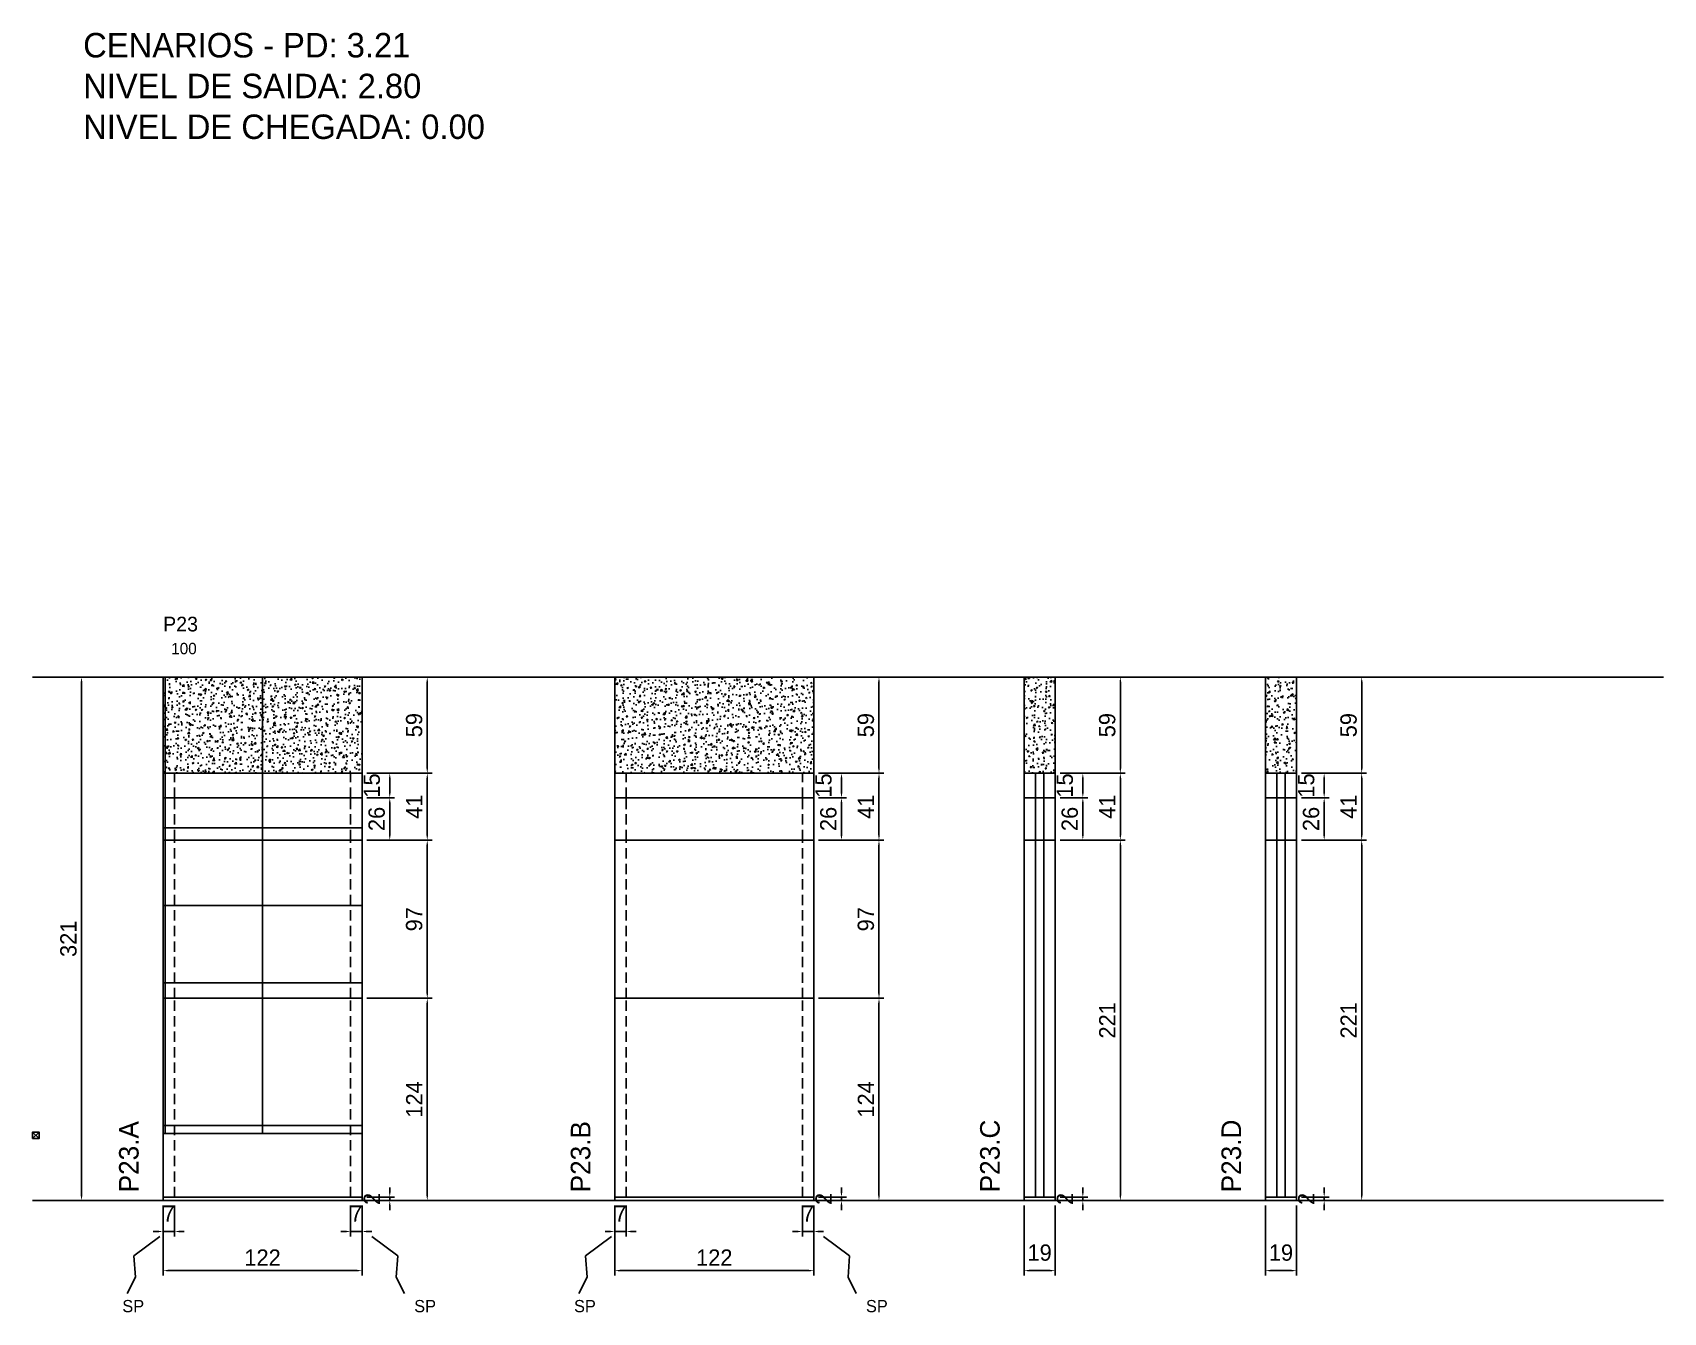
# Model space of a CAD drawing. Header units: centimetres. Extents: x -8500 to 4337, y -490 to 295.
# Drawn here: x -7000 to -6000, y -490 to 295 of the extents above; entities that cross this region are included whole.
import ezdxf

# ---------------------------------------------------------------- set-up
doc = ezdxf.new("R2010")
doc.units = ezdxf.units.CM
doc.linetypes.add('DASHED', pattern=[2, -2])
doc.linetypes.add('HIDDEN', pattern=[9.525, 6.35, -3.175])
for name, color, linetype in [('CHAPA', 140, 'Continuous'), ('COTA', 241, 'Continuous'), ('Madeira', 30, 'Continuous'), ('MEIO_PONT', 160, 'Continuous'), ('NOMENCLATURA', 7, 'Continuous'), ('Nível', 160, 'Continuous'), ('Painéis', 200, 'Continuous'), ('Perfil Metálico', 150, 'Continuous'), ('SARR_2.2x7', 40, 'Continuous'), ('SARRAFO DE PRESSAO', 200, 'Continuous'), ('Sarrafo de Pressão', 42, 'HIDDEN'), ('texto', 7, 'Continuous'), ('TEXTO_GERAL', 7, 'Continuous')]:
    doc.layers.add(name, color=color, linetype=linetype)
doc.dimstyles.new('PAINEL', dxfattribs={"dimtxt": 10, "dimasz": 3, "dimexe": 3, "dimexo": 3, "dimgap": 3, "dimtad": 1, "dimcen": 2.5, "dimclrd": 4, "dimclre": 4, "dimclrt": 240, "dimazin": 3, "dimtfac": 1, "dimtmove": 0, "dimatfit": 3})

# ---------------------------------------------------------------- blocks, each defined once
blk = doc.blocks.new('MULDURA')
at = {"layer": 'Paineis'}
for p, q in [((0, 0), (4, 4)), ((4, 0), (0, 4))]:
    blk.add_line(p, q, dxfattribs=at)
blk.add_lwpolyline([(0, 0), (4, 0), (4, 4), (0, 4)], close=True, dxfattribs=at)

msp = doc.modelspace()

# ---------------------------------------------------------------- hatches: boundary and pattern name
at = {"layer": 'COTA'}
h = msp.add_hatch(dxfattribs=at)
h.set_pattern_fill('AR-CONC', color=256, scale=0.05)
h.paths.add_polyline_path([(-6798, -159), (-6798, -100), (-6920, -100), (-6920, -159)])
h = msp.add_hatch(dxfattribs=at)
h.set_pattern_fill('AR-CONC', color=256, scale=0.05)
h.paths.add_polyline_path([(-6521, -159), (-6521, -100), (-6643, -100), (-6643, -159)])
h = msp.add_hatch(dxfattribs=at)
h.set_pattern_fill('AR-CONC', color=256, scale=0.05)
h.paths.add_polyline_path([(-6373, -159), (-6373, -100), (-6392, -100), (-6392, -159)])
h = msp.add_hatch(dxfattribs=at)
h.set_pattern_fill('AR-CONC', color=256, scale=0.05)
h.paths.add_polyline_path([(-6225, -159), (-6225, -100), (-6244, -100), (-6244, -159)])

# ---------------------------------------------------------------- linework, layer by layer
at = {"layer": 'CHAPA'}
msp.add_lwpolyline([(-6920, -380), (-6918.8, -380), (-6918.8, -100), (-6920, -100)], close=True, dxfattribs=at)
at = {"layer": 'COTA'}
for p, q in [((-6920, -159), (-6920, -100)), ((-6920, -100), (-6798, -100)), ((-6798, -159), (-6798, -100)), ((-6643, -159), (-6643, -100)), ((-6643, -100), (-6521, -100)), ((-6521, -159), (-6521, -100)), ((-6392, -159), (-6392, -100)), ((-6392, -100), (-6373, -100)), ((-6373, -159), (-6373, -100)), ((-6244, -159), (-6244, -100)), ((-6244, -100), (-6225, -100)), ((-6225, -159), (-6225, -100))]:
    msp.add_line(p, q, dxfattribs=at)
for points in [[(-6798, -159), (-6798, -100), (-6920, -100), (-6920, -159)], [(-6521, -159), (-6521, -100), (-6643, -100), (-6643, -159)], [(-6373, -159), (-6373, -100), (-6392, -100), (-6392, -159)], [(-6225, -159), (-6225, -100), (-6244, -100), (-6244, -159)]]:
    msp.add_lwpolyline(points, close=True, dxfattribs=at)
at = {"layer": 'COTA', "color": 4}
for points in [[(-6922, -443), (-6938, -455), (-6937, -468), (-6942, -478)], [(-6792, -443), (-6776, -455), (-6777, -468), (-6772, -478)], [(-6645, -443), (-6661, -455), (-6660, -468), (-6665, -478)], [(-6515, -443), (-6499, -455), (-6500, -468), (-6495, -478)]]:
    msp.add_lwpolyline(points, dxfattribs=at)
at = {"layer": 'Madeira'}
for points in [[(-6920, -192.4), (-6798, -192.4)], [(-6920, -287.6), (-6798, -287.6)]]:
    msp.add_lwpolyline(points, dxfattribs=at)
at = {"layer": 'MEIO_PONT'}
msp.add_lwpolyline([(-6920, -240), (-6798, -240)], dxfattribs=at)
at = {"layer": 'Nível', "linetype": 'DASHED'}
for points in [[(-7000, -100), (-6000, -100)], [(-7000, -421), (-6000, -421)]]:
    msp.add_lwpolyline(points, dxfattribs=at)
at = {"layer": 'Painéis'}
for p, q in [((-6920, -159), (-6798, -159)), ((-6920, -421), (-6920, -159)), ((-6798, -421), (-6798, -159)), ((-6643, -159), (-6521, -159)), ((-6643, -421), (-6643, -159)), ((-6521, -421), (-6521, -159)), ((-6392, -159), (-6373, -159)), ((-6392, -421), (-6392, -159)), ((-6373, -421), (-6373, -159)), ((-6244, -159), (-6225, -159)), ((-6244, -421), (-6244, -159)), ((-6225, -421), (-6225, -159)), ((-6920, -174), (-6798, -174)), ((-6643, -174), (-6521, -174)), ((-6392, -174), (-6373, -174)), ((-6244, -174), (-6225, -174)), ((-6920, -200), (-6798, -200)), ((-6643, -200), (-6521, -200)), ((-6392, -200), (-6373, -200)), ((-6244, -200), (-6225, -200)), ((-6920, -297), (-6798, -297)), ((-6643, -297), (-6521, -297)), ((-6920, -419), (-6798, -419)), ((-6643, -419), (-6521, -419)), ((-6392, -419), (-6373, -419)), ((-6244, -419), (-6225, -419))]:
    msp.add_line(p, q, dxfattribs=at)
msp.add_lwpolyline([(-6920, -380), (-6798, -380), (-6798, -100), (-6920, -100)], close=True, dxfattribs=at)
at = {"layer": 'Perfil Metálico'}
msp.add_line((-6859, -380), (-6859, -100), dxfattribs=at)
at = {"layer": 'SARR_2.2x7'}
for points in [[(-6385, -174), (-6385, -159)], [(-6380, -174), (-6380, -159)], [(-6237, -174), (-6237, -159)], [(-6232, -174), (-6232, -159)], [(-6385, -200), (-6385, -174)], [(-6380, -200), (-6380, -174)], [(-6237, -200), (-6237, -174)], [(-6232, -200), (-6232, -174)], [(-6385, -419), (-6385, -200)], [(-6380, -419), (-6380, -200)], [(-6237, -419), (-6237, -200)], [(-6232, -419), (-6232, -200)]]:
    msp.add_lwpolyline(points, dxfattribs=at)
at = {"layer": 'SARRAFO DE PRESSAO'}
msp.add_lwpolyline([(-6920, -380), (-6798, -380), (-6798, -375), (-6920, -375)], close=True, dxfattribs=at)
at = {"layer": 'Sarrafo de Pressão', "linetype": 'HIDDEN'}
for points in [[(-6913, -174), (-6913, -159)], [(-6805, -174), (-6805, -159)], [(-6636, -174), (-6636, -159)], [(-6528, -174), (-6528, -159)], [(-6913, -200), (-6913, -174)], [(-6805, -200), (-6805, -174)], [(-6636, -200), (-6636, -174)], [(-6528, -200), (-6528, -174)], [(-6913, -297), (-6913, -200)], [(-6805, -297), (-6805, -200)], [(-6636, -297), (-6636, -200)], [(-6528, -297), (-6528, -200)], [(-6913, -419), (-6913, -297)], [(-6805, -419), (-6805, -297)], [(-6636, -419), (-6636, -297)], [(-6528, -419), (-6528, -297)]]:
    msp.add_lwpolyline(points, dxfattribs=at)

# ---------------------------------------------------------------- block references
at = {"layer": 'COTA'}
msp.add_blockref('MULDURA', (-7000, -383), dxfattribs=at)

# ---------------------------------------------------------------- texts
at = {"layer": 'NOMENCLATURA'}
for s, p in [('CENARIOS - PD: 3.21', (-6969, 280)), ('NIVEL DE SAIDA: 2.80', (-6969, 255)), ('NIVEL DE CHEGADA: 0.00', (-6969, 230))]:
    msp.add_text(s, height=15, dxfattribs=at).set_placement(p)
for s, p in [('P23.A', (-6935, -416)), ('P23.B', (-6658, -416)), ('P23.C', (-6407, -416)), ('P23.D', (-6259, -416))]:
    msp.add_text(s, height=12, rotation=90, dxfattribs=at).set_placement(p)
at = {"layer": 'texto'}
msp.add_text('100', height=7, dxfattribs=at).set_placement((-6915, -86))
at = {"layer": 'texto', "color": 4, "char_height": 7.5, "attachment_point": 1}
for insert in [(-6945, -482), (-6766, -482), (-6668, -482), (-6489, -482)]:
    msp.add_mtext('SP', dxfattribs=dict(at, insert=insert))
at = {"layer": 'TEXTO_GERAL'}
msp.add_text('P23', height=9, dxfattribs=at).set_placement((-6920, -72))

# ---------------------------------------------------------------- dimensions: what is measured, and where the dimension line sits
at = {"layer": 'COTA'}
msp.add_linear_dim(base=(-6970, -421), p1=(-6950, -421), p2=(-6950, -100), angle=90, dimstyle='PAINEL', dxfattribs=at).render()
at = {"layer": 'COTA', "color": 4}
for base, p1, p2 in [((-6758, -159), (-6798, -159), (-6798, -100)), ((-6481, -159), (-6521, -159), (-6521, -100)), ((-6333, -159), (-6373, -159), (-6373, -100)), ((-6185, -159), (-6225, -159), (-6225, -100)), ((-6781, -174), (-6798, -174), (-6798, -159)), ((-6758, -200), (-6798, -200), (-6798, -159)), ((-6504, -174), (-6521, -174), (-6521, -159)), ((-6481, -200), (-6521, -200), (-6521, -159)), ((-6356, -174), (-6373, -174), (-6373, -159)), ((-6333, -200), (-6373, -200), (-6373, -159)), ((-6208, -174), (-6225, -174), (-6225, -159)), ((-6185, -200), (-6225, -200), (-6225, -159)), ((-6781, -200), (-6798, -200), (-6798, -174)), ((-6504, -200), (-6521, -200), (-6521, -174)), ((-6356, -200), (-6373, -200), (-6373, -174)), ((-6208, -200), (-6225, -200), (-6225, -174)), ((-6758, -297), (-6798, -297), (-6798, -200)), ((-6481, -297), (-6521, -297), (-6521, -200)), ((-6333, -421), (-6373, -421), (-6373, -200)), ((-6185, -421), (-6225, -421), (-6225, -200)), ((-6758, -421), (-6798, -421), (-6798, -297)), ((-6481, -421), (-6521, -421), (-6521, -297)), ((-6781, -421), (-6798, -421), (-6798, -419)), ((-6504, -421), (-6521, -421), (-6521, -419)), ((-6356, -421), (-6373, -421), (-6373, -419)), ((-6208, -421), (-6225, -421), (-6225, -419))]:
    msp.add_linear_dim(base=base, p1=p1, p2=p2, angle=90, dimstyle='PAINEL', dxfattribs=at).render()
for base, p1, p2 in [((-6920, -440), (-6920, -421), (-6913, -421)), ((-6920, -464), (-6920, -421), (-6798, -421)), ((-6805, -440), (-6805, -421), (-6798, -421)), ((-6643, -440), (-6643, -421), (-6636, -421)), ((-6643, -464), (-6643, -421), (-6521, -421)), ((-6528, -440), (-6528, -421), (-6521, -421)), ((-6392, -464), (-6392, -421), (-6373, -421)), ((-6244, -464), (-6244, -421), (-6225, -421))]:
    msp.add_linear_dim(base=base, p1=p1, p2=p2, dimstyle='PAINEL', dxfattribs=at).render()

doc.saveas('drawing.dxf')
